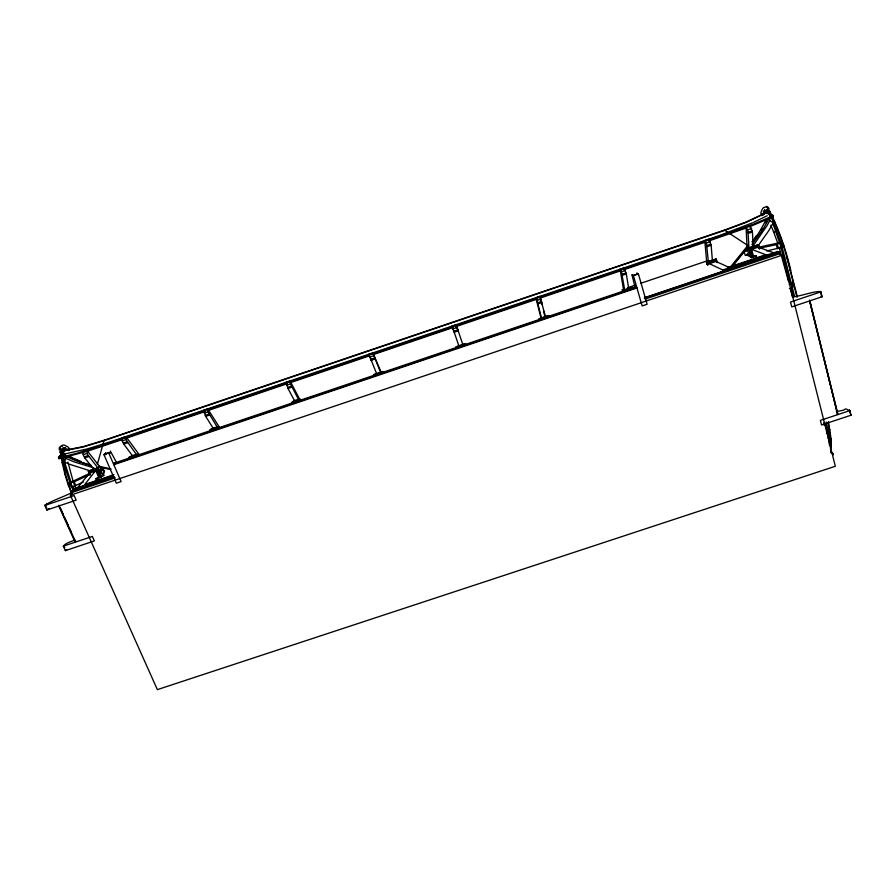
<?xml version="1.0" encoding="UTF-8"?>
<svg xmlns="http://www.w3.org/2000/svg" width="896" height="896" viewBox="0 0 896 896"><rect width="100%" height="100%" fill="white"/><g stroke="black" fill="none" stroke-linecap="round" stroke-linejoin="round"><path stroke-width="1.34" d="M382.446 373.15L382.939 371.504L373.565 374.674L374.528 375.827M832.944 454.205L832.53 453.163L832.866 455.168L832.709 453.298L831.902 453.208M831.466 453.354L831.174 452.245M75.051 489.406L73.114 489.194L74.525 490.616M830.57 449.792L830.547 438.995L828.072 422.576M831.074 451.573L831.186 439.466L828.453 421.669M759.147 248.293L758.218 244.698L748.597 247.946L751.072 257.533L756.134 256.01M717.002 262.528L716.038 258.944L706.44 262.192L707.09 264.578M768.197 211.982L769.059 208.746L768.118 207.278L767.424 207.547M768.04 207.827L766.539 206.371L764.266 207.558C763.034 206.069 758.733 216.093 762.138 213.618L761.678 215.544M72.24 492.464C64.4 496.395 52.651 500.517 47.107 503.91M548.43 317.072L548.531 315.549L539.045 318.752L539.706 319.29M64.243 451.461C66.338 446.264 65.307 452.85 61.846 452.749L63.941 463.77L69.149 480.088A77.694 25.2 69.9 0 0 71.187 485.531M63.358 452.39L64.064 451.069M71.411 483A77.694 25.133 69.9 0 1 70.202 479.73L64.994 463.411L62.899 452.39M644.739 296.856L644.605 296.318M624.086 291.514L622.496 290.562L632.05 287.336L632.206 288.042M105.291 454.698L105.571 452.704L106.389 453.802M62.07 454.037L60.379 452.446M60.11 452.659L61.398 449.21L67.648 450.229M769.115 214.48L769.978 212.094L769.093 212.52M765.15 212.89L765.632 210.762L764.568 210C761.163 214.726 765.229 208.936 765.094 212.486L766.17 212.162L764.96 212.498L766.058 213.629L766.808 210.213L769.978 212.094M97.317 464.374L104.171 440.25L724.438 230.093L745.942 222.085L769.642 211.109C779.206 229.914 786.016 250.029 790.81 270.547L790.205 270.301C785.411 249.816 778.613 229.734 769.059 210.963L768.118 213.237M763.403 214.872L765.542 211.501M767.166 210.952L767.693 207.939L766.685 207.021M300.171 400.949C304.27 396.614 288.243 401.71 292.298 403.614M71.77 492.542L71.848 490.706L81.726 487.379L81.491 488.074M748.597 247.946L751.677 249.39L758.262 247.173L758.419 245.291M457.229 347.883L456.064 346.797L465.494 343.605L465.203 345.195L459.514 347.122M706.44 262.192L709.397 263.682L715.971 261.453L716.195 259.56M749.078 226.968L772.99 216.888L772.766 215.286L773.192 216.35M772.99 216.888L772.934 215.331L771.658 215.578L771.904 216.597L773.024 216.306M771.904 216.597L771.691 214.995M771.658 215.578L771.859 215.04L769.978 214.85M60.738 452.469L61.634 450.106L59.707 447.989L60.245 446.578C61.264 446.096 63.358 443.498 66.36 446.253C68.051 446.219 70.75 449.523 67.726 448.974L69.07 450.251M60.581 453.085L61.365 449.355M62.541 449.322L63.683 447.619L65.61 448.101C67.749 448.986 61.891 447.563 64.344 449.994M65.072 449.523L65.61 448.101M82.712 486.83L83.026 485.822L73.114 489.194M60.525 456.456L60.11 455.526L61.096 454.485L61.701 455.885M768.69 213.394L769.642 211.109L746.491 222.253L724.954 230.272L103.746 440.742L83.014 447.048L60.323 451.517L60.939 455.246M777.224 253.165L777.582 251.474L776.653 252.224M732.771 268.162L733.174 266.459L732.301 267.198M90.541 465.013L77.168 461.171L64.344 455.739L62.787 459.323L64.288 461.933L69.048 464.106L89.768 470.702M64.288 461.933L65.856 458.326L64.344 455.739M102.962 474.611L104.53 471.072L102.57 468.474L99.893 467.701M768.141 212.621C769.037 214.906 765.643 212.968 768.286 212.722L770.347 214.11L779.856 239.994A79.52 20.339 72.8 0 1 781.256 244.552M81.95 487.749L82.947 485.878L84 488.242M210.526 431.234C206.898 428.456 221.469 425.779 218.781 427.728M758.296 245.504L768.712 230.765L773.338 222.622L773.304 219.442L769.698 217.526L769.72 220.707L767.133 225.467L753.099 245.874M128.901 458.102C127.165 456.926 140.538 452.458 137.514 455.19M769.698 217.526L762.574 229.947L751.912 244.675M96.118 478.789L101.562 476.773L97.675 467.902L82.902 486.909M761.051 230.272L762.104 228.48M762.059 215.443L763.739 213.203L761.97 215.589M778.086 253.478L779.184 252.045L779.923 252.314L780.606 255.013M829.147 432.891L828.139 434.381L829.08 438.099L830.077 436.598L829.147 432.891L826.493 433.194M645.187 297.886L646.038 297.203M748.283 252.65L746.67 254.912L750.254 256.782M58.856 505.288L75.354 541.15M74.827 539.974C69.798 542.293 65.912 542.774 63.325 546.168L65.363 550.637L66.651 549.651M751.979 241.83L753.626 239.624M752.528 242.021L754.174 239.814A42.157 11.872 -57.7 0 0 766.259 219.128M635.981 286.664L636.966 287.941L113.803 464.688L114.341 462.907M76.328 489.126L89.634 473.043L95.928 470.915L98.582 476.997L101.371 477.019L97.485 468.138L88.278 471.251L89.958 475.048M95.155 481.32L98.582 476.997M729.736 267.915L747.253 246.21L748.003 246.467L731.45 266.974M732.122 266.75L747.813 247.318M86.027 486.181L86.184 485.475L113.714 476.179M86.184 485.475L86.419 483.963L113.915 474.69M108.752 453.04L121.128 481.589L116.346 483.202L103.947 454.664L109.133 452.581L110.118 453.41L110.365 451.091L116.693 462.784M645.198 299.096L778.994 253.971L782.253 255.147L835.33 466.278L157.36 689.629L70.392 495.242L72.957 492.15L115.349 477.848M103.947 454.664L109.133 452.581M758.576 245.336L749.437 248.326L751.744 257.264L753.368 255.954L751.677 249.39L766.987 255.17M97.675 467.902L88.48 471.005L89.634 473.043M71.445 494.021L65.464 474.051L60.805 451.024L83.474 446.555L104.171 440.25M47.085 503.698L44.8 505.456L46.872 510.014L49.168 508.458M734.888 267.221L733.23 268.8M68.734 486.786L64.994 474.589L65.464 474.051M64.994 474.589L62.16 462.694L62.642 462.179M59.472 457.912L59.013 458.707L85.534 451.774M63.784 451.461L62.877 451.674M789.376 288.691L793.24 286.765L792.243 282.778L789.522 283.293M60.805 451.024L60.323 451.517L65.061 454.496M789.275 284.446L792.243 282.778M766.651 250.958L781.066 247.565L782.242 246.478L781.222 242.413L758.184 247.296M758.923 248.315L776.339 244.642L781.222 242.413M768.074 212.766C766.405 211.926 767.894 214.928 765.061 212.139L766.718 210.101M750.59 254.318L745.237 255.438L744.195 251.44L745.976 249.883M62.362 446.253L62.306 446.835M68.387 450.24L68.701 449.624M767.234 215.701L753.603 222.365M89.477 473.446L69.373 482.91L71.053 486.651L72.341 486.898L83.261 482.093M99.355 474.477L101.83 473.301L100.206 469.582M63.683 447.619L63.022 448.941L64.478 450.352M69.373 482.91L74.166 481.858L89.051 474.846M772.733 215.869L754.387 223.787L730.845 232.389L99.008 446.354L76.395 453.398L58.598 457.766L60.11 455.526M752.45 222.846L719.096 235.637L110.13 441.885L86.912 449.019L64.624 453.97M746.76 227.83L708.59 241.035M64.512 449.971L65.554 449.624M63.627 450.89L64.669 450.542M766.125 212.811L767.222 212.442M61.578 454.25L62.63 453.902M769.216 212.901L768.085 213.326L769.25 214.48L770.347 214.11M139.126 454.53L125.944 436.643L122.024 437.965L122.226 440.866L123.749 444.058L132.944 456.4M218.579 427.269A2.419 2.285 21.3 0 1 219.722 427.784L207.782 408.923L203.84 410.256L205.632 416.338L213.752 429.094M295.21 402.002L287.997 388.461L286.126 382.39L290.102 381.046L300.406 400.613M376.914 374.394L368.894 354.357L372.882 353.013L380.856 373.061M456.154 324.811L458.181 330.87L454.16 332.237L452.133 326.166L456.154 324.811L463.176 345.621M540.949 317.89L535.864 297.808L539.907 296.442L545.698 317.363M623.818 291.346L620.077 269.293L624.142 267.915L626.315 273.963L628.768 288.859M706.754 262.718L704.782 240.598L708.87 239.221L711.133 245.258L712.41 260.59M101.886 469.336L86.968 450.475L83.059 451.808L83.171 454.72L84.75 457.89L94.035 469.493M747.286 251.07L746.066 227.349L750.165 225.96L752.45 231.997L753.133 246.658M117.141 440.597L134.322 434.784M136.965 433.888L140.93 432.544M143.562 431.648L203.011 411.522M209.619 409.282L284.917 383.779M291.525 381.55L369.454 355.152M373.419 353.808L411.734 340.838L411.387 339.853L411.802 341.533L411.734 340.838M413.056 340.39L451.517 327.365M458.136 325.125L536.379 298.626M540.355 297.282L581.459 283.36M589.411 280.672L593.398 279.317M627.872 267.646L637.146 264.499M645.109 261.811L659.691 256.872M700.795 242.95L704.771 241.606M708.758 240.251L718.032 237.115M87.763 451.102L121.923 439.69M125.899 438.346L205.318 411.454M207.962 410.558L287.381 383.667M290.024 382.771L369.443 355.869M373.419 354.525L452.872 327.622M455.526 326.726L537.667 298.906M540.322 298.01L621.141 270.648M623.795 269.752L705.936 241.931M122.226 440.866L126.157 439.533L125.944 436.643M204.21 413.101L208.163 411.768L207.782 408.923M286.664 385.19L290.64 383.835L290.102 381.046M369.6 357.101L373.61 355.746M453.018 328.866L457.05 327.499M535.864 297.808L536.928 300.451L540.971 299.085M620.077 269.293L621.32 271.88L625.386 270.502M704.782 240.598L706.205 243.141L710.304 241.752M83.171 454.72L87.102 453.387L86.968 450.475M746.066 227.349L747.566 229.869L751.677 228.48M123.379 443.038L127.31 441.706L136.819 455.09M205.274 415.318L209.227 413.986L217.65 427.773M287.65 387.442L291.614 386.098L299.13 400.669M370.485 359.397L374.483 358.053M453.813 331.195L457.834 329.84M541.71 318.707L537.622 302.837L541.666 301.459M624.758 290.214L621.914 274.299L625.979 272.922M708.378 261.957L706.709 245.605L710.797 244.216M84.381 456.882L88.301 455.549L103.779 475.586L101.214 476.448M749.414 254.688L748.026 232.344L752.125 230.955M123.749 444.058L127.68 442.725M205.632 416.338L209.586 415.005M287.997 388.461L291.973 387.117M370.832 360.427L374.83 359.072M537.958 303.867L542.002 302.501M622.25 275.341L626.315 273.963M707.034 246.646L711.133 245.258M84.75 457.89L88.659 456.568M748.35 233.386L752.45 231.997M633.058 275.33L638.389 273.862L647.114 304.259L642.152 305.928L633.394 275.554L633.125 276.483L631.96 274.602L634.95 287.034M633.394 275.554L638.389 273.862M770.84 225.243L773.73 232.176L774.827 231.806M627.402 287.818L635.275 285.152M640.517 283.382L707.381 260.781M128.688 457.598L137.917 454.474M209.843 430.17L219.128 427.034M291.458 402.595L300.798 399.437M373.554 374.853L382.939 371.683M456.109 346.954L465.55 343.762M539.146 318.898L548.643 315.694M622.664 290.674L632.218 287.448M88.458 471.766L97.16 468.72L100.789 476.997L95.894 478.654M114.173 463.131L636.126 286.765M716.33 259.616L707.235 262.584L707.918 265.126L707.358 262.64M88.749 472.382L96.51 469.762L99.792 477.243M130.525 458.27L137.01 456.075M708.232 263.088L716.341 260.344M758.621 246.064L750.501 248.808L752.584 256.894M114.475 463.826L636.339 287.504M72.083 481.712L73.125 481.354L67.95 462.157M756.067 255.718L751.33 257.634L748.843 248.046L758.475 244.787L759.562 249.178M95.771 478.8L101.562 476.773M751.072 257.533L755.877 255.909M727.574 267.59L764.534 255.125L765.979 256.771M85.837 484.691L113.378 475.395M728.258 267.904L765.285 255.405M733.174 266.459L722.882 269.931L723.565 272.485M769.171 255.886L767.2 254.946L777.582 251.474M729.803 268.296L765.498 256.256M85.882 485.845L113.445 476.549M732.794 267.568L765.89 256.402M724.976 270.962L724.259 270.581L734.586 267.086M769.104 255.707L779.184 252.045M71.579 491.03L114.005 476.717M644.291 297.786L779.52 252.168L780.203 254.878M71.266 491.411L113.646 477.109M644.818 297.898L779.923 252.314M74.883 490.728L78.725 489.429M728.93 270.066L725.693 271.342M770.011 256.2L773.472 255.035M70.392 495.242L782.253 255.147M44.8 505.456L74.122 495.566L76.171 500.147L46.872 510.014M790.059 283.248L783.586 257.477L784.694 257.107A79.52 20.339 72.8 0 0 781.928 246.837M75.163 541.408L75.869 541.173L75.118 542.203L58.766 506.016M63.325 546.168L92.366 536.424L94.371 540.904L65.363 550.637M821.072 291.782L790.518 302.042L791.75 306.902L822.259 296.677L820.49 291.547C813.938 291.088 801.741 295.971 792.411 296.99M850.069 410.547L820.378 420.381L821.531 424.984L851.2 415.162L849.475 410.155C846.664 410.749 847.224 407.086 843.427 410.211L836.371 411.589M100.934 445.917L106.938 443.99M821.24 296.542L822.259 296.677M744.195 251.44L748.205 250.589M61.522 451.494L59.17 449.411L59.382 447.597L60.189 447.362M71.848 490.706L72.957 490.941M98.773 466.155L111.037 468.989M98.381 466.794L110.589 469.594M762.899 214.402L763.47 214.558M88.715 464.822L91.336 465.55M774.066 221.346L774.648 221.502M93.979 467.925L74.211 461.933L65.856 458.326M99.254 469.493L104.53 471.072M778.837 232.882L779.43 233.061M783.227 245.168L783.821 245.37M724.438 230.093L748.07 245.672M758.262 247.173L775.163 253.322M787.058 257.802L797.25 296.274M68.018 450.386L65.979 449.691L66.382 450.24M753.368 255.954L757.21 257.466M73.472 458.226L76.798 459.648M77.426 459.917L81.234 461.541M63.146 449.03L63.84 449.344M715.971 261.453L730.912 268.262M709.397 263.682L724.035 270.581M725.178 271.096L722.882 269.931L723.598 270.357M70.179 456.523L72.486 457.71M769.72 220.707L773.338 222.622M768.197 255.528L767.2 254.946M766.259 210.414L768.522 211.77M766.64 210.862L769.81 212.744M764.568 210L765.923 210.806M61.835 449.77L63.314 450.722M850.595 414.77L851.2 415.162M837.379 413.403L809.558 300.115M836.92 413.818L838.006 414.546L809.861 300.832M829.36 429.33L829.998 429.789M830.547 438.995L831.186 439.466M830.816 447.194L831.454 447.664M104.754 454.854L104.317 454.216M637.93 274.512L636.922 272.922L637.146 274.254M87.102 453.387L88.301 455.549M286.126 382.39L287.426 384.832M126.157 439.533L127.31 441.706M208.163 411.768L209.227 413.986M45.248 504.941L46.805 508.357M63.75 545.597L64.77 547.826M60.178 507.539L62.989 513.766M64.68 517.496L68.611 526.21M69.731 528.707L71.422 532.437M74.166 481.858L75.835 485.61M73.248 482.126L74.917 485.878M59.774 457.251L59.349 456.322L59.629 457.397M70.661 483.146L72.341 486.898M58.867 458.192L58.453 457.262L59.013 458.707M88.48 471.005L90.16 474.802M97.048 468.866L100.677 477.154M368.894 354.357L371.627 360.662M99.008 446.354L99.422 447.306M373.43 354.267L381.013 371.93M290.64 383.835L291.614 386.098M769.25 214.48L770.952 218.546M69.205 486.226L71.904 493.461M773.002 223.776L778.758 240.374A79.509 20.261 72.8 0 1 779.811 243.79M773.73 232.176L777.829 243.365M74.446 485.117L75.768 488.869M452.133 326.166L459.234 346.954M779.072 247.24L788.558 281.59M622.16 289.587L622.922 292.197M536.928 300.451L537.622 302.837M707.302 264.678L706.664 262.293L716.262 259.045L717.226 262.629M730.845 232.389L731.114 233.408M749.582 248.382L751.901 257.331M776.339 244.642L777.358 248.718M790.205 270.301L796.97 297.349M784.694 257.107L791.504 284.234M792.176 286.955L794.562 296.442M791.101 283.954L792.109 287.952M780.046 243.488L781.066 247.565M791.426 288.68L793.475 296.811M790.597 289.677L792.288 296.419M831.768 453.309L831.365 452.267L831.589 453.163M770.784 214.749L771.042 215.768M777.291 244.272L778.31 248.349M539.907 296.442L541.912 304.483M543.581 311.192L544.578 315.213M809.637 301.347L837.043 412.048M621.32 271.88L621.914 274.299M820.49 291.547L821.677 296.43M849.475 410.155L850.315 413.616M638.053 273.65L638.109 274.792M706.205 243.141L706.709 245.605M747.566 229.869L748.026 232.344M823.805 422.946L824.23 425.376M829.326 437.024L831.286 452.659M828.262 437.371L829.035 441.986M61.342 457.722L62.16 462.694M829.181 443.083L829.483 445.267M103.544 471.43L103.779 475.586M73.965 489.485A77.694 25.133 69.9 0 1 72.666 486.259M73.349 490.907A77.694 25.2 69.9 0 1 71.613 486.618M780.819 247.218A79.509 20.261 72.8 0 1 783.586 257.477M826.067 421.994A76.395 18.894 70.7 0 1 828.878 434.627M825.328 423.651A76.395 18.827 70.7 0 1 827.333 432.533M87.573 464.464A41.16 13.35 19.3 0 1 68.454 456.456M756.358 235.57A42.101 11.838 -57.7 0 1 754.309 238.627M766.629 219.946A42.795 12.051 -57.6 0 1 765.218 222.768M138.342 454.384A2.43 2.251 23.1 0 1 139.496 454.899M748.406 250.421A2.509 2.318 -52.4 0 1 748.418 249.155M462.034 345.005A2.397 2.363 -22.1 0 1 463.142 345.542"/></g></svg>
